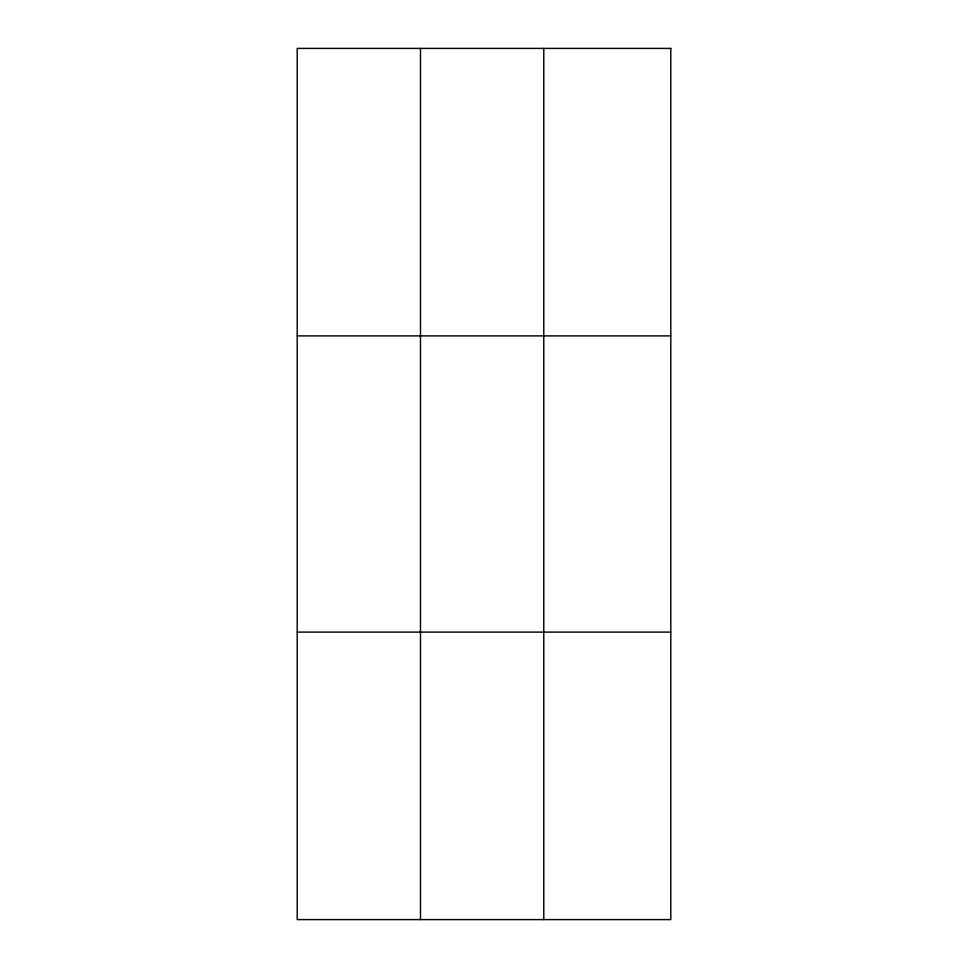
<?xml version="1.0" encoding="UTF-8"?>
<svg xmlns="http://www.w3.org/2000/svg" width="968" height="968" viewBox="0 0 968 968"><rect width="100%" height="100%" fill="white"/><g stroke="black" fill="none" stroke-linecap="round" stroke-linejoin="round"><path stroke-width="1.45" d="M420.487 48.4L420.487 919.6M543.774 48.4L543.774 919.6M297.212 335.896L670.788 335.896M297.212 632.104L670.788 632.104M670.788 48.4L670.788 919.6L297.212 919.6L297.212 48.4L670.788 48.4"/></g></svg>
